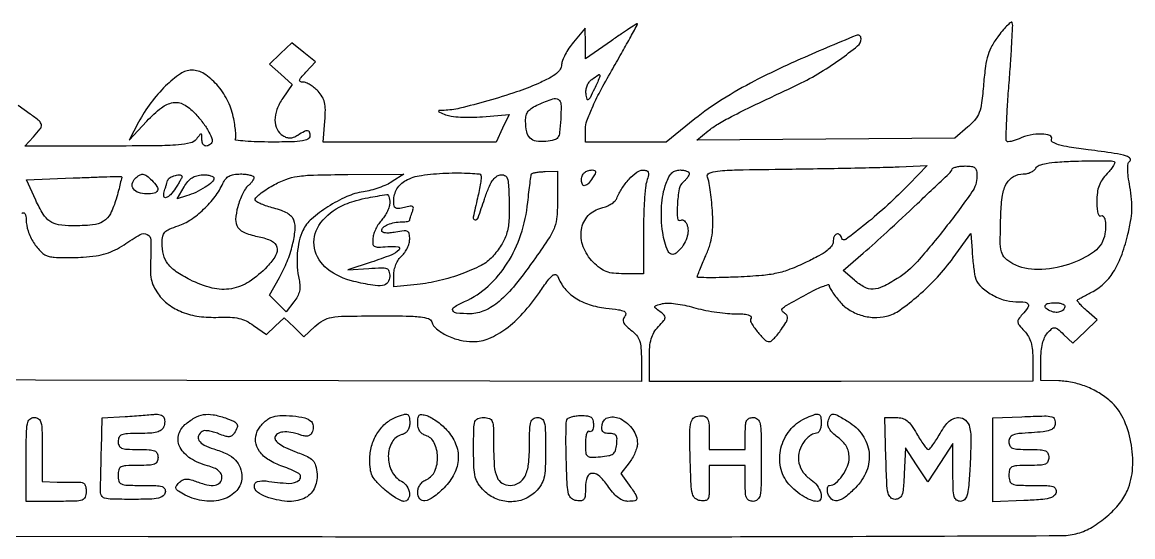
# Model space of a CAD drawing. Extents: x 15 to 505, y 24 to 153.
# Drawn here: x 227 to 505, y 24.1 to 153 of the extents above; entities that cross this region are included whole.
import ezdxf

# ---------------------------------------------------------------- set-up
doc = ezdxf.new("R2010")
doc.units = 0

msp = doc.modelspace()

# ---------------------------------------------------------------- linework, layer by layer
for points in [[(29.5, 24.5), (258.5, 24.206752, 0.000262), (365.727143, 24.125582, 0.000912), (434.965212, 24.235757, 0.000202), (487.328296, 24.435792, 0.069377), (491.26658, 25.001861, 0.0661), (494.858356, 26.577057, 0.041863), (498.561013, 29.270949, 0.042144), (501.719086, 32.502509, 0.073602), (503.648956, 35.702258, 0.084435), (504.964686, 41.390536, 0.062067), (504.542663, 47.860284, 0.06351), (502.582756, 53.855451, 0.102258), (499.35641, 58.129411, 0.046145), (496.557953, 60.161863, 0.040839), (493.320024, 61.743116, 0.040967), (489.879461, 62.772697, 0.047237), (486.478236, 63.163758), (482, 63.253646), (482, 68.298082, -0.022664), (482.104357, 70.59915, -0.036783), (482.424117, 72.529322, -0.044328), (482.946076, 74.071753, -0.080338), (483.669031, 75.186777, -0.028076), (484.752271, 76.256448, -0.20546), (485.429405, 76.4791, -0.153776), (486.168895, 76.172737, -0.014067), (487.675765, 74.834878), (490.013467, 72.63872), (493.069726, 75.566801), (496.125984, 78.494883), (493.447608, 80.798724, -0.012827), (492.446827, 81.705245, -0.021729), (491.663337, 82.520265, -0.017764), (491.111683, 83.193175, -0.393717), (491.134616, 83.424106, -0.052592), (491.403448, 83.61464, -0.002784), (492.324197, 84.124745, -0.004355), (493.429792, 84.716787, -0.003154), (494.671162, 85.357735, 0.069608), (497.697822, 87.469988, 0.063841), (500.131552, 90.388957, 0.05293), (502.086854, 94.318472, 0.028512), (503.681824, 99.493818, 0.015276), (504.457309, 103.107511, 0.033172), (504.781516, 105.926127, 0.035925), (504.717896, 108.619225, 0.021249), (504.275681, 111.804936, -0.012666), (503.881234, 114.327818, -0.030453), (503.751133, 116.213771, -0.039185), (503.844675, 117.541393, -0.217913), (504.225195, 118.125, 0.434344), (504.361856, 118.845727, 0.167303), (503.423091, 119.497849, 0.032187), (500.373669, 120.151778, 0.004278), (493.843042, 121.061002, -0.006481), (489.085422, 121.744759, -0.030339), (486.384542, 122.338424, -0.062571), (484.951149, 122.947839, -0.367927), (484.700031, 123.660677, 0.41763), (484.267202, 124.617498, 0.083462), (482.221567, 125.007136, 0.056283), (479.3175, 124.742819, 0.056137), (476.542827, 123.837559, -0.023071), (475.527584, 123.430418, -0.032464), (474.587647, 123.169925, -0.033834), (473.825267, 123.064195, -0.217213), (473.469541, 123.197125, -0.207489), (473.279448, 123.67832, -0.001799), (473.427154, 127.71851, -0.005865), (473.670168, 132.399309, -0.003702), (474.058275, 137.856045, 0.002653), (474.459756, 143.338277, 0.004045), (474.744473, 148.101267, 0.001516), (474.943482, 152.194235, 0.101745), (474.834507, 152.881562, 0.492941), (474.518777, 152.977431, 0.034528), (473.69161, 152.294458, 0.027992), (472.621822, 151.158925, 0.014607), (471.413527, 149.635083, 0.031303), (469.764714, 147.110839, 0.05374), (468.767085, 144.807013, 0.041993), (468.141687, 141.974974, 0.012405), (467.659796, 137.554995, -0.009259), (467.169504, 132.779306, -0.05761), (466.595248, 130.390483, -0.088983), (465.592454, 128.673116, -0.038431), (463.717352, 126.788356), (460.442165, 123.966722), (428.165109, 123.733361), (395.888052, 123.5), (398.694026, 125.778684, -0.035894), (401.111709, 127.469558, -0.015285), (404.564878, 129.391982, -0.008123), (410.093533, 132.139202, -0.001414), (420.624954, 137.124177, 0.024083), (426.157153, 140.056705, 0.021648), (431.588468, 143.606357, 0.015403), (436.1275, 147.078206, 0.222526), (436.984806, 148.856989, 0.099623), (436.894217, 149.334731, 0.147661), (436.628349, 149.664051, 0.148177), (436.225447, 149.790536, 0.10055), (435.75, 149.698876, 0.006344), (421.010999, 143.405282, 0.015477), (410.36557, 138.299603, 0.020561), (402.194851, 133.629247, 0.029274), (395.386209, 128.77957), (388.201788, 123), (378.100894, 123), (368, 123), (368.010844, 126.25, -0.084019), (368.365824, 128.305864, -0.020283), (369.648842, 131.525717, -0.01704), (371.663614, 135.656194, -0.0082), (374.510844, 140.815141, 0.001432), (376.998496, 145.181797, 0.002295), (379.09381, 148.924361, 0.000426), (380.923509, 152.23462, 0.126694), (381, 152.531649, 0.589008), (380.870491, 152.603447, 0.00225), (379.090625, 151.480367, 0.006781), (376.993132, 150.103282, 0.003892), (374.5, 148.389192), (368, 143.845368), (367.973099, 147.672684), (367.946198, 151.5), (365, 148, 0.026358), (363.870423, 146.504807, 0.02681), (362.911345, 144.907303, 0.027799), (362.233075, 143.434181, 0.091046), (362.026901, 142.386564, -0.137751), (361.685767, 141.228659, -0.083826), (360.730532, 140.155981, -0.049462), (358.987814, 139.021312, -0.014118), (356.078567, 137.615746, -0.025068), (350.751476, 135.539089, -0.011135), (343.544223, 133.315043, -0.009814), (336.525896, 131.467415, -0.051914), (332.590037, 130.936614, 0.008421), (331.351194, 130.878145, 0.503352), (331.246283, 130.715952, 0.204278), (331.460951, 130.49078, 0.003803), (333, 129.842514, 0.067414), (334.392169, 129.477486, 0.016922), (336.734998, 129.270872, 0.01697), (339.454199, 129.215979, 0.016363), (342.204247, 129.343882), (348.908494, 129.875964), (347.269035, 126.437982), (345.629575, 123), (323.982515, 123), (302.335455, 123), (302.754764, 128.25, 0.017003), (302.885007, 131.098184, 0.058928), (302.6901, 132.929569, 0.080495), (302.116453, 134.347687, 0.053058), (301.048081, 135.75, 0.034558), (300.11386, 136.611013, 0.03413), (299.066213, 137.339063, 0.036161), (298.06222, 137.845017, 0.098948), (297.286731, 138, -0.103916), (296.616946, 138.140722, -0.377689), (296.448571, 138.503667, -0.105882), (296.819258, 139.184041, -0.011087), (298.039446, 140.541989), (300.427521, 143.083978), (297.46376, 145.4667), (294.5, 147.849422), (291.686101, 145.176401), (288.872202, 142.503379), (291.705694, 139.971655), (294.539185, 137.43993), (292.223973, 134.004387, 0.058663), (290.765714, 131.174395, 0.090499), (290.279366, 128.472645, 0.113405), (290.804921, 126.210207, 0.140231), (292.246544, 124.608157, 0.057411), (293.179595, 124.163506, 0.092743), (294.047472, 124.036718, 0.086119), (294.947504, 124.230159, 0.04371), (295.982975, 124.757295, -0.014142), (297.675851, 125.7491, -0.147751), (298.454577, 125.913699, -0.32156), (298.871881, 125.556961, -0.060386), (299, 124.5, -0.281225), (298.534664, 123.738096, -0.079811), (297.156831, 123.28923, -0.033443), (294.535415, 123.055861, -0.005482), (289.440983, 123, -0.007698), (285.808412, 123.055929, -0.013825), (282.832112, 123.230059, -0.008876), (280.515737, 123.471459, -0.547205), (280.365998, 123.78318, 0.14977), (280.506986, 124.321295, 0.013485), (280.411146, 125.727434, 0.016582), (280.191557, 127.431124, 0.012197), (279.839988, 129.302133, 0.066847), (278.312955, 133.56972, 0.062238), (275.685621, 137.398273, 0.068613), (272.531488, 140.098572, 0.143733), (269.460506, 141, 0.153336), (266.605366, 140.103325, 0.041481), (262.909925, 137.043899, 0.039076), (259.192974, 132.790993, 0.037403), (256.122358, 127.951212), (253.744717, 123.5), (258.213321, 128.25, -0.036745), (261.84671, 131.584015, -0.126556), (264.747333, 132.869719, -0.168613), (267.407101, 132.416906, -0.079542), (270.190722, 130.25, -0.024886), (272.249088, 127.810307, -0.039169), (273.733845, 125.507909, -0.04612), (274.537425, 123.619333, -0.280938), (274.29815, 122.631483, -0.097921), (273.460259, 122.070252, -0.213803), (272.703698, 122.090159, -0.195592), (272.167589, 122.680938, -0.083303), (271.968197, 123.75, 0.011517), (271.923317, 124.838561, 0.395521), (271.75116, 125, 0.22845), (271.477084, 124.86788, 0.005777), (270.607954, 123.75, -0.172634), (269.111013, 122.77012, -0.039728), (266.084144, 122.286975, -0.017665), (260.646647, 122.050055, -0.002055), (248.465443, 122), (227.651372, 122), (229.825686, 124.314451, 0.020981), (231.521162, 126.27813, 0.20622), (231.799684, 127.310408, 0.187427), (231.25395, 128.277508, 0.016929), (229.006578, 129.995316), (226.013155, 132.126821)], [(226.931656, 105.099845, -0.572823), (227.624442, 105.078098, -0.125407), (228, 103.604292, 0.080421), (228.46412, 100.737373, 0.059042), (229.835066, 97.817256, 0.061859), (231.734702, 95.470275, 0.130963), (233.765627, 94.343976, 0.04591), (235.036444, 94.146515, 0.010539), (237.208346, 94.056734, 0.010808), (239.725107, 94.060206, 0.010354), (242.275703, 94.171744, 0.020151), (245.475494, 94.508014, 0.037819), (248.011643, 95.076759, 0.042221), (250.240784, 95.968657, 0.033297), (252.482135, 97.286603, -0.019879), (256.537602, 99.820011, -0.247986), (258.290749, 99.876936, -0.276383), (259.202453, 98.478641, -0.023731), (259.16255, 94.029006, 0.015977), (259.083638, 90.804711, 0.04828), (259.311419, 88.621698, 0.062173), (259.91003, 86.842995, 0.042514), (260.99588, 85.005786, 0.078111), (263.616692, 82.328189, 0.067182), (267.065938, 80.416685, 0.059951), (271.267233, 79.3344, 0.043171), (276.109146, 79.111128, -0.018953), (279.094054, 79.118013, -0.048446), (281.235231, 78.832829, -0.058167), (283.04276, 78.182373, -0.039306), (284.923463, 77.054499), (288.128633, 74.772217), (290.357072, 76.865726), (292.58551, 78.959235), (295.042755, 76.593477), (297.5, 74.22772), (300.273358, 76.82333, -0.060466), (302.32369, 78.323033, -0.086467), (304.444947, 79.069175, -0.037161), (307.79031, 79.375917, -0.003507), (316.034353, 79.45947, -0.003926), (323.075345, 79.426151, -0.024447), (326.675915, 79.20455, -0.049846), (328.705349, 78.772071, -0.242948), (329.50971, 77.966366, 0.148936), (330.737114, 76.18607, 0.05577), (333.334119, 74.557627, 0.051969), (336.575146, 73.393626, 0.060311), (339.826553, 73, 0.099872), (343.82992, 73.807706, 0.060002), (348.05678, 76.216791, 0.049879), (352.328717, 80.098406, 0.032499), (356.463074, 85.332101, -0.007636), (358.595447, 88.32609, -0.057377), (359.778245, 89.598848, -0.236728), (360.527385, 89.784154, -0.253241), (361.092381, 89.290152, 0.084145), (362.796879, 86.341817, 0.074709), (365.440552, 83.977931, 0.06724), (368.928914, 82.309326, 0.049849), (373.111706, 81.407852, -0.008027), (376.272547, 80.998752, -0.06504), (377.67592, 80.603303, -0.261603), (378.085736, 80.069221, -0.211963), (377.88659, 79.363349, 0.104305), (377.474667, 78.581432, 0.17284), (377.522782, 77.845525, 0.101236), (378.093511, 77.027838, 0.023286), (379.372652, 75.921512, -0.048481), (380.76525, 74.588865, -0.093643), (381.533952, 73.257943, -0.067966), (381.900303, 71.462666, -0.016396), (382, 68.423165), (382, 62.991491), (268.25, 63.245746), (154.5, 63.5)]]:
    msp.add_lwpolyline(points, format="xyb")
for points in [[(370.233821, 136.338864, -0.004876), (369.148172, 134.10304, -0.13788), (368.719825, 133.629967, -0.509983), (368.407852, 133.755392, -0.024977), (368.15503, 135.032836, -0.06521), (368.139075, 136.081993, -0.065085), (368.393767, 137.100598, -0.066644), (368.893701, 137.998373, -0.074698), (369.59616, 138.693972, -0.010356), (371.267322, 139.863625, -0.513113), (371.590903, 139.742488, -0.175028), (371.542213, 139.150973, -0.003402)], [(361.80226, 128.75, -0.010537), (361.537007, 125.381497, -0.122106), (361.095579, 124.144095, -0.191399), (360.192108, 123.516802, -0.033382), (358.104865, 123.175817, -0.06051), (355.674655, 123.238229, -0.160624), (354.141242, 124.007675, -0.147814), (353.289632, 125.590187, -0.048692), (353.015313, 128.247132, -0.058834), (353.175426, 129.671271, -0.108028), (353.675241, 130.720091, -0.091365), (354.633618, 131.575413, -0.033551), (356.25, 132.415558, -0.01817), (359.826373, 133.827131, -0.23496), (361.20866, 133.657707, -0.246185), (361.868642, 132.462491, -0.019818)], [(449, 112.441817, -0.015065), (443.681007, 107.246995, -0.015928), (438.154209, 102.481079, -0.008637), (433.150682, 98.577886, -0.512457), (432.209683, 98.870951, 0.12163), (431.630365, 99.787178, 0.287607), (430.87196, 99.944713, 0.217958), (430.225245, 99.299169, 0.089513), (430, 98.051082, -0.166864), (429.625198, 96.959278, -0.06397), (428.470555, 95.81322, -0.039645), (426.455424, 94.508319, -0.01245), (423.25, 92.878032, -0.018712), (419.186172, 91.120513, -0.039387), (415.895877, 90.131348, -0.032722), (412.127196, 89.569926, -0.009452), (406.25, 89.195869, -0.0046), (402.319634, 89.056452, -0.007685), (399.010938, 89.020424, -0.002361), (396.192738, 89.04636, -0.410141), (396, 89.241801, -0.09269), (396.065289, 89.590964, -0.002699), (396.618451, 90.995835, -0.005345), (397.298656, 92.645024, -0.003648), (398.105365, 94.50529, 0.026811), (399.130892, 97.206357, 0.041254), (399.69276, 99.641182, 0.036696), (399.88418, 102.333742, 0.016446), (399.758948, 105.882408, 0.008696), (399.530777, 108.542843, 0.010094), (399.218734, 111.064218, 0.009216), (398.873215, 113.181673, 0.057639), (398.554337, 114.229824, -0.420273), (398.948818, 115.202657, -0.07279), (401.091711, 115.737329, -0.019954), (405.919598, 116.023912, -0.001607), (418.650754, 116.229824, 0.000925), (427.146217, 116.355634, 0.000997), (435.431784, 116.510195, 0.00094), (442.542012, 116.67039, 0.00478), (446.5, 116.804883), (453.5, 117.109766)], [(466, 114.42426, -0.154519), (464.759017, 110.504511, -0.012116), (458.157924, 101.591337, -0.016309), (451.078419, 93.088406, -0.069789), (446.062906, 88.824939, -0.026102), (442.438937, 86.783628, -0.105917), (439.998637, 86.161186, -0.134749), (437.840157, 86.664735, -0.053373), (435.311249, 88.408698), (432.510971, 90.817396), (437.505485, 95.148471, 0.007414), (443.422353, 100.435108, 0.003284), (451.082735, 107.580091, 0.000797), (459.037929, 115.122387, 0.09837), (459.833333, 116.25, -0.199787), (460.140494, 116.540884, -0.034266), (460.925521, 116.779687, -0.032715), (461.942023, 116.945183, -0.024001), (463.083333, 117, -0.032124), (464.651579, 116.89914, -0.149845), (465.46691, 116.529222, -0.169496), (465.87922, 115.794855, -0.043976)], [(498.581997, 115.085587, 0.04061), (497.344759, 113.564357, 0.06155), (496.560099, 112.052317, 0.057786), (496.136796, 110.324758, 0.031223), (496, 108.136264, 0.018443), (496.063331, 106.419878, 0.048691), (496.272446, 105.209413, 0.100442), (496.595508, 104.571189, 0.380854), (497, 104.5, -0.356292), (497.605053, 104.420303, -0.133447), (498.037285, 103.609885, -0.062254), (498.194656, 102.046004, -0.028561), (498.028229, 100, -0.20418), (495.398575, 95.623921, -0.078578), (488.947592, 92.346659, -0.073517), (481.263015, 91.055674, -0.124874), (474.95034, 92.52568, -0.073734), (473.058023, 93.889381, -0.142241), (472.143464, 95.499531, -0.06092), (471.837182, 98.215936, -0.005619), (471.977291, 105, -0.030246), (472.409272, 109.663828, -0.09019), (473.452554, 112.682821, -0.14055), (475.170714, 114.37882, -0.125563), (477.605297, 115, 0.057485), (478.543789, 115.108257, 0.052166), (479.465994, 115.428186, 0.055545), (480.236148, 115.899459, 0.100455), (480.716365, 116.457655, -0.180589), (481.555701, 117.169316, -0.042331), (483.36652, 117.653605, -0.027865), (486.176075, 117.995229, -0.008189), (490.516055, 118.207655, -0.004004), (494.018733, 118.293565, -0.005844), (497.105365, 118.308463, -0.003048), (499.712344, 118.274685, -0.09756), (500.331997, 118.140306, -0.384202), (500.478508, 117.820094, -0.053984), (500.161134, 117.094608, -0.039405), (499.512907, 116.145087, -0.021553)], [(250.522425, 108.725134, -0.043926), (249.09539, 105.05359, -0.142503), (247.348009, 103.146022, -0.113846), (244.604318, 102.238672, -0.023171), (239.456787, 102, -0.040366), (236.099262, 102.271501, -0.113999), (233.935085, 103.157039, -0.101994), (232.240568, 104.968343, -0.02862), (230.402298, 108.401594), (228.037074, 113.5), (239.768537, 114, -0.001239), (244.288182, 114.181406, -0.001989), (248.144705, 114.311261, -0.000348), (251.552239, 114.410055, -0.115562), (251.809182, 114.357485, -0.351015), (251.89866, 114.178561, -0.003292), (251.558734, 112.644194, -0.009059), (251.112066, 110.840228, -0.005518)], [(259.428571, 113.428571, -0.043839), (260.732329, 111.873689, -0.249508), (260.858404, 110.837883, -0.259725), (260.073446, 110.18385, -0.046645), (258.106989, 110, -0.080715), (256.12531, 110.322, -0.155851), (254.841378, 111.26084, -0.211322), (254.561933, 112.548578, -0.146682), (255.278145, 113.878145, -0.05708), (256.328829, 114.712887, -0.167857), (257.216609, 114.915811, -0.136857), (258.158158, 114.539829, -0.033375)], [(285, 114.122445, -0.117612), (284.899452, 113.7009, -0.036516), (284.561483, 113.138735, -0.03424), (284.078476, 112.544788, -0.031728), (283.507177, 112.005956, 0.080434), (282.86065, 111.265156, 0.024905), (282.139653, 109.967757, 0.024191), (281.466076, 108.413981, 0.024418), (280.94808, 106.807183, 0.051548), (280.43254, 103.613183, 0.170779), (281.014967, 101.597382, 0.151868), (282.791141, 100.247692, 0.0383), (286.330151, 99.261371, -0.061863), (289.432892, 98.23726, -0.219581), (290.742926, 96.669627, -0.204743), (290.446624, 94.568364, -0.05406), (288.342365, 91.811851, -0.057067), (283.818942, 88.026792, -0.103639), (279.352944, 86.262611, -0.10343), (274.548074, 86.437864, -0.05667), (269.002662, 88.498651, -0.031668), (265.556622, 90.528586, -0.082304), (263.475474, 92.506185, -0.099727), (262.371923, 94.80319, -0.062349), (262, 97.774199, -0.053335), (262.172071, 99.382715, -0.13818), (262.713686, 100.403637, -0.101376), (263.827153, 101.175829, -0.021382), (266.052014, 102.017166, 0.069461), (269.168115, 103.551242, 0.040675), (272.414498, 106.162957, 0.040035), (275.275511, 109.347179, 0.056166), (277.238037, 112.623089, -0.061115), (277.939599, 113.768381, -0.101837), (278.804257, 114.490985, -0.087523), (279.980324, 114.878848, -0.036006), (281.660515, 115, -0.024823), (282.940255, 114.936428, -0.039446), (284.019026, 114.742218, -0.046913), (284.78582, 114.461684, -0.289264)], [(267, 114.29815, -0.124541), (266.939642, 114.059586, -0.005614), (266.525591, 113.313845, -0.009119), (266.003733, 112.435921, -0.006374), (265.38499, 111.464817, -0.03662), (264.117905, 109.80923, -0.130306), (263.014102, 109.077836, -0.452008), (262.473554, 109.389495, -0.126048), (262.531385, 110.5, 0.000583), (262.740236, 111.171266, 0.000374), (262.981213, 111.951042, 0.000376), (263.216057, 112.715028, 0.000704), (263.404659, 113.333333, -0.191238), (264.006758, 114.089312, -0.064624), (265.332089, 114.636024, -0.080639), (266.56383, 114.761161, -0.396839)], [(275, 113.95617, -0.220805), (274.554206, 112.995909, -0.03149), (272.764733, 111.667553, -0.033925), (270.488597, 110.400996, -0.037281), (268.131426, 109.499104), (265.762852, 108.789957), (267.509286, 111.746434, -0.040736), (268.48279, 113.124602, -0.073264), (269.513817, 114.043785, -0.080119), (270.698171, 114.575455, -0.058473), (272.12786, 114.784572, -0.03003), (273.228295, 114.749767, -0.047322), (274.156309, 114.574914, -0.06083), (274.801273, 114.300466, -0.267888)], [(319.618649, 113.087257, -0.040613), (318.205125, 112.311967, -0.020259), (316.308464, 111.554457, -0.019967), (314.269009, 110.924606, -0.027698), (312.396087, 110.536688, 0.068093), (308.239943, 109.319826, 0.0368), (303.538272, 106.785566, 0.036556), (299.429161, 103.719664, 0.103153), (297.268978, 100.884695, 0.05577), (296.352168, 98.24361, 0.036075), (295.86628, 95.041143, 0.035005), (295.837685, 91.666677, 0.041032), (296.295331, 88.5, -0.043665), (296.511349, 86.94766, -0.069128), (296.394769, 85.611706, -0.068146), (295.916201, 84.344741, -0.041171), (295.036059, 83), (293.088445, 80.5), (291.009707, 82.562293), (288.93097, 84.624586), (291.407377, 89.062293, 0.03214), (293.31609, 93.067321, 0.033739), (294.660276, 97.220303, 0.035868), (295.312944, 100.936202, 0.110328), (295.015129, 103.456871, 0.118509), (294.450228, 104.33185, 0.056604), (293.376777, 105.14536, 0.045728), (291.873927, 105.860271, 0.028051), (289.996748, 106.433846, -0.0186), (288.308001, 106.915162, -0.025444), (286.831559, 107.480567, -0.024037), (285.694047, 108.050769, -0.189031), (285.327478, 108.5, -0.279664), (285.45439, 109.030939, -0.025931), (286.495037, 109.979087, -0.027436), (287.957394, 111.050279, -0.017816), (289.753154, 112.130933, -0.034714), (292.95453, 113.625186, -0.055554), (295.869541, 114.389114, -0.030228), (299.939547, 114.735369, -0.0041), (308.5, 114.874344), (322.5, 114.986822)], [(340.980185, 108.9174, 0.006795), (339.908866, 104.168025, 0.43701), (340.349189, 103.545644, 0.352333), (341.098513, 104.00139, 0.006471), (342.724161, 108.6875, -0.015766), (343.746398, 111.466296, -0.047497), (344.676088, 113.256613, -0.075208), (345.622317, 114.326771, -0.138209), (346.675308, 114.799499, -0.141483), (347.770109, 114.652125, -0.212171), (348.408994, 113.949255, -0.066523), (348.724287, 112.280663, -0.006179), (348.898889, 108.080749, -0.022237), (348.825984, 103.308237, -0.058699), (348.225164, 99.949395, -0.069361), (346.934876, 97.156423, -0.04188), (344.710327, 94.260223, -0.089938), (341.871336, 92.089834, -0.030138), (337.070661, 89.985817, -0.029334), (331.457167, 88.285264, -0.032852), (325.891081, 87.330827), (320, 86.715087), (320, 89.702556, -0.054562), (320.143085, 91.009871, -0.044266), (320.56883, 92.355128, -0.045127), (321.211118, 93.573418, -0.065058), (322, 94.5, 0.056471), (322.765536, 95.368603, 0.041323), (323.4125, 96.480453, 0.042024), (323.854314, 97.652836, 0.069209), (324, 98.700301, 0.044317), (323.880671, 100.043966, 0.237765), (323.452614, 100.614099, 0.147375), (322.584759, 100.76064, 0.015021), (320.5, 100.434022, -0.022267), (319.065231, 100.230486, -0.048892), (317.957804, 100.231939, -0.076931), (317.240048, 100.417184, -0.299682), (317, 100.78172, -0.218015), (317.380575, 101.613052, -0.075288), (318.525721, 102.333999, -0.059214), (320.177985, 102.832988, -0.043779), (322.081787, 103, 0.020545), (322.817011, 103.030223, 0.033136), (323.436525, 103.12285, 0.035925), (323.887277, 103.255635, 0.312762), (324, 103.418213, -0.067273), (324.03418, 103.671099, -0.00777), (324.195175, 104.222193, -0.009241), (324.410001, 104.874273, -0.007419), (324.664425, 105.567889, 0.049149), (324.910827, 106.464518, 0.323733), (324.717474, 106.858534, 0.16946), (324.127542, 106.94932, 0.015719), (322.664425, 106.630624, -0.025205), (321.173002, 106.335269, -0.178511), (320.462785, 106.485306, -0.216967), (320.098206, 107.039361, -0.038689), (320, 108.306634, -0.133808), (320.808398, 111.273285, -0.138722), (323.002411, 113.371319, -0.085635), (326.920855, 114.654652, -0.027752), (333.017402, 115.205799, -0.008711), (336.293502, 115.262312, -0.013666), (339.108956, 115.184858, -0.007687), (341.422225, 115.022181, -0.274178), (341.842874, 114.721377, -0.13194), (341.924449, 114.190415, -0.009409), (341.730895, 112.695277, -0.012727), (341.416996, 110.899083, -0.009246)], [(361, 108.758744, -0.01765), (360.843505, 104.326879, -0.071577), (360.272651, 101.693891, -0.056229), (358.925332, 99.033307, -0.008198), (355.510824, 94.015359, -0.015652), (350.411183, 87.239687, -0.046663), (346.37422, 83.07435, -0.07103), (342.766964, 80.782676, -0.106436), (339.13187, 80, -0.017934), (335.733901, 80.121917, -0.275053), (334.809394, 80.766091, -0.384691), (335.095212, 81.661216, -0.024429), (337.754429, 83.040211, 0.077867), (343.639578, 86.937872, 0.06617), (348.435442, 92.651809, 0.06194), (351.822144, 99.801112, 0.053807), (353.560882, 107.912451, -0.00326), (353.84413, 110.473001, -0.004838), (354.128551, 112.711782, -0.002245), (354.397243, 114.611166, -0.093501), (354.531071, 115, -0.203802), (354.795742, 115.201522, -0.017743), (355.640569, 115.384404, -0.021062), (356.70276, 115.529308, -0.014761), (357.907993, 115.606481), (361, 115.712962)], [(383.358408, 113.25, 0.051471), (383.02485, 111.602074, 0.008084), (382.757561, 108.296875, 0.00891), (382.574291, 104.375944, 0.007671), (382.518394, 100.25), (382.536789, 90), (377.691471, 90, -0.02406), (375.034519, 90.127928, -0.066013), (373.208917, 90.551639, -0.072627), (371.657591, 91.409008, -0.03389), (369.923077, 92.923077, -0.106365), (367.424599, 96.79148, -0.130079), (366.984047, 101.060757, -0.148864), (368.693094, 104.585837, -0.15308), (372.058749, 106.512903, 0.043323), (373.285889, 106.896264, 0.043051), (374.43135, 107.485972, 0.046547), (375.336997, 108.180916, 0.110174), (375.817066, 108.876947, -0.048453), (377.117342, 111.36748, -0.041791), (378.931206, 113.697282, -0.043089), (380.841439, 115.440148, -0.160503), (382.358408, 115.968575, -0.06322), (383.299686, 115.865221, -0.250735), (383.719993, 115.491362, -0.145443), (383.766553, 114.7605, -0.019333)], [(369.767927, 114, -0.039831), (368.744193, 112.61888, -0.155474), (367.846491, 112.074859, -0.34363), (367.242646, 112.348604, -0.121389), (367, 113.333333, -0.07897), (367.179035, 114.459821, -0.118489), (367.698012, 115.304199, -0.118239), (368.544978, 115.821647, -0.078421), (369.675141, 116, -0.079755), (370.290833, 115.901162, -0.311005), (370.511841, 115.610081, -0.135791), (370.389107, 115.070285, -0.016188)], [(394, 115.122445, -0.117955), (393.899069, 114.700558, -0.036411), (393.559375, 114.136985, -0.034151), (393.074049, 113.54111, -0.031583), (392.5, 113, 0.175979), (391.470473, 111.241598, 0.030368), (390.998588, 107.346962, 0.037119), (391.048095, 103.896216, 0.557988), (391.928004, 103.455504, -0.205325), (392.330938, 103.515806, -0.119955), (392.767704, 103.279895, -0.082745), (393.175251, 102.767251, -0.04985), (393.483403, 102.052293, -0.102051), (393.658782, 100.370951, -0.072038), (393.199829, 98.521896, -0.065292), (392.167701, 96.708832, -0.057602), (390.663576, 95.135756, -0.497778), (388.684149, 95.60134, -0.069256), (387.330328, 100.349468, -0.048489), (387.046862, 107.005153, -0.07329), (388.200888, 112.679002, -0.033165), (388.893088, 114.257426, -0.083203), (389.64705, 115.258301, -0.107517), (390.555176, 115.808787, -0.082874), (391.700888, 116, -0.036337), (392.581408, 115.935924, -0.05489), (393.324636, 115.742218, -0.0719), (393.833571, 115.458756, -0.233896)], [(319, 107.814451, -0.071196), (318.85848, 106.825612, -0.036826), (318.420134, 105.653668, -0.035694), (317.781544, 104.492746, -0.045014), (317.025988, 103.527663, 0.04339), (316.249874, 102.542915, 0.030698), (315.550771, 101.320094, 0.031145), (315.023887, 100.058856, 0.055524), (314.775988, 98.963212, 0.045935), (314.747989, 97.547383, 0.248904), (315.142674, 96.917745, 0.139021), (316.069623, 96.684305, 0.012333), (318.5, 96.816231, -0.055499), (321.124834, 96.732229, -0.626728), (321.363602, 95.982292, -0.097522), (319.321043, 94.68766, -0.012315), (314.382905, 92.908208), (308.5, 90.950605), (313.75, 91.32851, -0.008386), (316.996504, 91.50753, -0.099875), (318.232398, 91.307099, -0.236554), (318.811712, 90.680698, -0.070566), (319, 89.353207, -0.160964), (318.497377, 87.832374, -0.200669), (317.229419, 87.078625, -0.078813), (314.74178, 87.121025, -0.012861), (310, 88.082546, -0.108765), (303.370262, 91.223661, -0.180929), (300.159408, 96.417812, -0.196596), (301.269587, 102.111881, -0.126776), (306.310704, 106.694521, -0.029152), (308.401862, 107.646745, -0.027178), (310.638609, 108.374774, -0.018447), (313.607702, 109.049451, -0.005296), (318.25, 109.874833, -0.276527), (318.537088, 109.762091, -0.077132), (318.779688, 109.321227, -0.054597), (318.945686, 108.642942, -0.032744)], [(465.540556, 89.218981, 0.141378), (466.72306, 87.065504, 0.060296), (469.329205, 85.012235, 0.057435), (472.58065, 83.512778, 0.079217), (475.75, 83.003738, -0.022824), (478.07949, 82.89466, -0.259748), (478.812337, 82.392544, -0.28069), (478.73925, 81.539422, -0.025707), (477.33553, 79.818262, 0.033397), (476.425774, 78.667102, 0.182519), (476.239729, 77.910019, 0.141798), (476.579501, 77.110439, 0.017665), (477.83553, 75.675071, -0.055833), (478.872794, 74.289566, -0.062209), (479.533123, 72.757016, -0.049584), (479.889527, 70.836474, -0.021103), (480, 68.220203), (480, 63.069309), (432, 63.049534), (384, 63.029758), (384, 68.700428, -0.017483), (384.104157, 71.678381, -0.050573), (384.454784, 73.709008, -0.067023), (385.133314, 75.2879, -0.053664), (386.25, 76.76614, 0.012029), (387.633608, 78.311821, 0.152729), (387.935857, 79.020858, 0.232497), (387.708341, 79.63078, 0.031386), (386.627107, 80.530695, -0.014003), (385.491836, 81.410662, -0.305479), (385.377179, 81.79424, -0.250357), (385.687912, 82.10021, -0.010286), (387.249966, 82.526601, -0.070705), (388.562454, 82.664564, -0.021178), (390.572004, 82.505896, -0.020772), (392.838819, 82.133839, -0.021116), (395.05436, 81.576498, 0.020425), (397.442011, 80.972352, 0.013359), (400.236359, 80.463096, 0.013444), (402.990778, 80.112331, 0.02495), (405.240518, 80, -0.014247), (407.355564, 79.939721, -0.048184), (408.719706, 79.728973, -0.11585), (409.383687, 79.38309, -0.368845), (409.454248, 78.925972, 0.280656), (409.44706, 77.792236, 0.031171), (410.97994, 75.567013, 0.032888), (412.808958, 73.528518, 0.195889), (414.10622, 73, 0.185981), (414.515435, 73.157666, 0.018071), (415.290402, 73.911623, 0.020988), (416.171967, 74.914661, 0.015073), (417.073624, 76.103396, 0.01588), (418.177743, 77.763109, 0.08616), (418.580596, 78.761947, 0.181149), (418.476419, 79.465816, 0.128671), (417.920679, 80.049023, -0.107951), (417.207381, 80.73881, -0.372516), (417.282004, 81.327442, -0.054815), (418.379291, 82.114114, -0.001684), (423.25, 84.832875, -0.011672), (425.456132, 85.98814, -0.021429), (427.310938, 86.80801, -0.02009), (428.71781, 87.294895, -0.50288), (429, 87.085275, 0.127885), (429.137056, 86.55818, 0.015873), (429.752083, 85.533375, 0.017887), (430.579855, 84.344044, 0.013926), (431.560281, 83.11073, 0.076248), (433.915878, 81.048504, 0.064925), (436.911102, 79.648569, 0.064612), (440.180085, 79.058751, 0.073976), (443.33761, 79.369887, 0.093012), (446.716882, 80.925398, 0.025329), (451.352917, 84.579722, 0.025613), (456.095682, 89.173052, 0.030503), (460.055895, 93.979173), (464.5, 100.097309), (464.763718, 95.798655, 0.007512), (464.902315, 93.985618, 0.006551), (465.100698, 92.09268, 0.006601), (465.325132, 90.385621, 0.019338)], [(488, 81.934017, -0.168681), (487.709994, 81.098847, -0.13338), (486.936538, 80.52637, -0.105911), (485.816708, 80.344573, -0.079243), (484.590242, 80.603744, -0.064101), (483.286744, 81.306456, -0.350718), (483.085109, 82.024651, -0.251131), (483.788138, 82.590595, -0.046459), (485.5, 82.75, -0.030954), (486.457744, 82.690652, -0.047966), (487.265625, 82.510305, -0.061273), (487.826478, 82.247714, -0.258145)], [(232, 46), (232, 38), (235.75, 37.841556, 0.00517), (237.314058, 37.791668, 0.00485), (238.9125, 37.772735, 0.004832), (240.330704, 37.783399, 0.016608), (241.25, 37.829767, -0.096431), (242.042648, 37.743296, -0.158317), (242.588906, 37.357462, -0.118543), (242.90313, 36.626165, -0.042486), (243, 35.48821, -0.089438), (242.740772, 34.050605, -0.227207), (241.996446, 33.33294, -0.075227), (240.340408, 33.04839, -0.004998), (235.5, 33), (228, 33), (228, 43.5, -0.003595), (228.046494, 49.966968, -0.043488), (228.297619, 52.4375, -0.15568), (228.906793, 53.560306, -0.193568), (230, 54, -0.157888), (231.078201, 53.650825, -0.176663), (231.6875, 52.75, -0.055952), (231.948615, 50.801161, -0.005351)], [(262.444227, 54.090242, -0.098775), (262.6165, 53.627886, -0.044764), (262.662068, 52.980592, -0.041972), (262.588142, 52.265958, -0.044889), (262.396256, 51.590242, -0.153373), (261.801988, 50.841349, -0.084372), (260.727337, 50.352006, -0.049873), (259.024691, 50.078479, -0.014907), (256.393011, 50, 0.010128), (253.323714, 49.937822, 0.078817), (251.924126, 49.657287, 0.189944), (251.249138, 49.052567, 0.116735), (251, 48, 0.110458), (251.233935, 46.953987, 0.189791), (251.875, 46.35, 0.083766), (253.190675, 46.064942, 0.011557), (256, 46, -0.011557), (258.809325, 45.935058, -0.083766), (260.125, 45.65, -0.189791), (260.766065, 45.046013, -0.110458), (261, 44, -0.110458), (260.766065, 42.953987, -0.189791), (260.125, 42.35, -0.083766), (258.809325, 42.064942, -0.011557), (256, 42, 0.010324), (252.96031, 41.93723, 0.105983), (251.75, 41.625, 0.217022), (251.180083, 40.919849, 0.063163), (251, 39.5, 0.073582), (251.212594, 38.063213, 0.225326), (251.857332, 37.352909, 0.090687), (253.258522, 37.054817, 0.007184), (257.073324, 37, -0.008024), (260.48773, 36.945204, -0.066099), (262.017829, 36.691837, -0.199984), (262.676335, 36.147388, -0.170479), (262.809629, 35.25, -0.183869), (262.250379, 34.345834, -0.111953), (261.094291, 33.815331, -0.045147), (258.915983, 33.559295, -0.006693), (254.486305, 33.5, -0.004758), (249.452527, 33.547899, -0.064574), (247.639532, 33.818197, -0.213881), (246.839549, 34.489802, -0.121274), (246.571429, 35.75, 0.001562), (246.609278, 37.072487, 0.000246), (246.67433, 39.674403, 0.000273), (246.747824, 42.741358, 0.000239), (246.821429, 45.950096), (247, 53.900192), (252.75, 54.261012, 0.001303), (255.07541, 54.41302, 0.001472), (257.307664, 54.571384, 0.001342), (259.205209, 54.716739, 0.008055), (260.190983, 54.810916, -0.052264), (260.879504, 54.815683, -0.053061), (261.550404, 54.677215, -0.058394), (262.105847, 54.425019, -0.119147)], [(277.850777, 53.902175, -0.019289), (279.980976, 53.066127, -0.158715), (280.749192, 52.382254, -0.23233), (280.811402, 51.520356, -0.044995), (280.077046, 50.090423, -0.08944), (279.473654, 49.433263, -0.153816), (278.780344, 49.184591, -0.089991), (277.802561, 49.322739, -0.018213), (276.152716, 49.936743, 0.028372), (274.914177, 50.369252, 0.033395), (273.699885, 50.631215, 0.035503), (272.667408, 50.708521, 0.140242), (272.060357, 50.537303, 0.158202), (271.138753, 49.450697, 0.247621), (271.25346, 48.257797, 0.130853), (272.564, 47.086792, 0.044505), (274.955329, 46.13153, -0.038256), (278.211887, 44.877525, -0.086318), (280.362294, 43.354465, -0.108606), (281.57609, 41.443881, -0.087626), (282, 39.043581, -0.186203), (280.718882, 35.722753, -0.133274), (277.332146, 33.554689, -0.106273), (272.620121, 33.116668, -0.089788), (267.826022, 34.589968, -0.015253), (266.11789, 35.540394, -0.136378), (265.531065, 36.156016, -0.261558), (265.544382, 36.781639, -0.063199), (266.202492, 37.631063, -0.066398), (267.054166, 38.282275, -0.106053), (267.923489, 38.559668, -0.084766), (268.967602, 38.484819, -0.030667), (270.39191, 38.041096, 0.031716), (273.254642, 37.15583, 0.09368), (275.302184, 37.054016, 0.176469), (276.516083, 37.696005, 0.185842), (277, 38.952996, 0.114623), (276.779126, 39.903813, 0.107903), (276.158943, 40.684251, 0.074889), (275.060774, 41.334854, 0.028994), (273.381725, 41.905046, -0.071222), (269.134776, 43.759008, -0.129979), (266.550736, 46.486043, -0.18175), (266.126765, 49.485975, -0.160091), (267.75, 52.214525, -0.047615), (270.135245, 53.92272, -0.090439), (272.349562, 54.720833, -0.085882), (274.780372, 54.706756, -0.039594)], [(299.382783, 52.989402, -0.112544), (299.674384, 52.541651, -0.062867), (299.821815, 51.904957, -0.057838), (299.81208, 51.187595, -0.059393), (299.637708, 50.498266, -0.084008), (299.214772, 49.783053, -0.143068), (298.64014, 49.402505, -0.113325), (297.849184, 49.34304, -0.041849), (296.754926, 49.604217, 0.032023), (294.226334, 50.260445, 0.07082), (292.239702, 50.356859, 0.113834), (290.908723, 49.916373, 0.211127), (290.270492, 49, 0.221371), (290.46449, 48.219106, 0.069589), (291.365723, 47.37509, 0.045098), (292.931448, 46.471252, 0.017526), (295.239284, 45.5, -0.013982), (298.375003, 44.206417, -0.093813), (299.753314, 43.250656, -0.13436), (300.448465, 42.008756, -0.040022), (300.804701, 39.845018, -0.139644), (300.077347, 36.149195, -0.170468), (297.540546, 33.731841, -0.126538), (293.362151, 33.006566, -0.063976), (288.098166, 34.115624, -0.082252), (285.897009, 35.316872, -0.226973), (285.131707, 36.858759, -0.334239), (285.937386, 37.96192, -0.114067), (288.040988, 38.104584, 0.028316), (293.755548, 37.514931, 0.194023), (296.372188, 38.431946, 0.513996), (296.219884, 39.96331, 0.05013), (292.209635, 41.763455, -0.056144), (288.709051, 43.385535, -0.100153), (286.386585, 45.530687, -0.129733), (285.43725, 47.997296, -0.135037), (285.850023, 50.570182, -0.051647), (286.449579, 51.591753, -0.036551), (287.314041, 52.603616, -0.037037), (288.294375, 53.457703, -0.062133), (289.241874, 53.998366, -0.089059), (291.488558, 54.493179, -0.034589), (294.682887, 54.397261, -0.033162), (297.743578, 53.88614, -0.135221)], [(324, 52.616631, -0.061489), (323.870257, 51.565605, -0.088925), (323.486946, 50.714198, -0.095882), (322.858222, 50.093213, -0.083254), (322.01204, 49.7134, 0.202804), (319.577607, 47.839738, 0.128076), (318.64269, 44.323754, 0.116652), (319.517236, 40.539742, 0.156258), (321.952132, 38.025618, -0.124013), (323.307608, 36.792504, -0.118156), (323.947823, 35.042134, -0.169739), (323.625268, 33.605444, -0.258986), (322.534796, 33, -0.117471), (321.75406, 33.185995, -0.021947), (320.46165, 33.91168, -0.022418), (318.995559, 34.915424, -0.018843), (317.534796, 36.103592, -0.025241), (315.649021, 37.935849, -0.075606), (314.639435, 39.416656, -0.080625), (314.150561, 41.075669, -0.031427), (314, 43.468734, -0.068308), (314.459198, 46.814271, -0.068005), (315.802981, 49.917846, -0.071265), (317.856095, 52.422242, -0.089694), (320.388117, 54.019931, -0.0164), (322.504805, 54.795441, -0.173965), (323.408794, 54.77185, -0.267236), (323.877267, 54.190103, -0.038942)], [(333.25, 50.906009, -0.088992), (335.48806, 47.45182, -0.110997), (336.156945, 43.697418, -0.107198), (335.158362, 39.918695, -0.078526), (332.6, 36.4, -0.03265), (329.88003, 34.013821, -0.121651), (327.809455, 33.107155, -0.284532), (326.53741, 33.620832, -0.159479), (326, 35.262872, -0.077327), (326.155424, 36.261839, -0.074349), (326.607635, 37.181216, -0.072098), (327.324034, 37.951003, -0.066077), (328.25, 38.512872, 0.19198), (330.305703, 40.599158, 0.105799), (330.984695, 44.17099, 0.108034), (330.139803, 47.650743, 0.205324), (327.997676, 49.500738, -0.082799), (327.144323, 49.936955, -0.091642), (326.513171, 50.614112, -0.084131), (326.129433, 51.522732, -0.058), (326, 52.634775, -0.031371), (326.083718, 53.967796, -0.191294), (326.41044, 54.560962, -0.207635), (327.036448, 54.740877, -0.037476), (328.25, 54.489173, -0.062006), (329.304323, 54.039329, -0.023671), (330.646875, 53.170308, -0.023007), (332.031943, 52.077914, -0.026143)], [(345, 46.7, 0.019006), (345.184756, 41.841232, 0.081778), (345.868045, 39.039455, 0.156484), (347.15113, 37.555259, 0.137735), (349.128571, 37, 0.137891), (351.353487, 37.625486, 0.144027), (352.882141, 39.311115, 0.086141), (353.746746, 42.333172, 0.026705), (354, 47.071429, -0.006691), (354.054716, 51.159778, -0.06365), (354.322165, 52.883929, -0.184133), (354.930003, 53.691505, -0.14128), (356, 54, -0.158578), (357.078512, 53.64912, -0.176312), (357.687853, 52.744318, -0.055664), (357.948734, 50.785967, -0.005305), (358, 45.954545, -0.008419), (357.921113, 41.27005, -0.049031), (357.597458, 38.825993, -0.084211), (356.881794, 37.122219, -0.054982), (355.545455, 35.454545, -0.103041), (352.626889, 33.542224, -0.097499), (349.128106, 32.904468, -0.096187), (345.60921, 33.639305, -0.097241), (342.636364, 35.636364, -0.047565), (341.176921, 37.40344, -0.087544), (340.41763, 39.100787, -0.05285), (340.080956, 41.48307, -0.008698), (340, 46.136364, -0.004606), (340.047086, 51.247801, -0.072474), (340.32948, 52.963636, -0.227612), (341.051818, 53.730647, -0.092206), (342.5, 54, -0.086245), (343.945919, 53.748725, -0.228013), (344.664384, 53.02, -0.077428), (344.950961, 51.40294, -0.005213)], [(370, 52.190983, -0.0413), (369.929679, 51.3411, -0.092498), (369.708644, 50.73478, -0.172886), (369.380475, 50.461517, -0.230334), (369, 50.5, 0.340681), (368.601833, 50.458794, 0.122954), (368.276383, 49.946883, 0.057949), (368.064637, 48.932796, 0.022524), (368, 47.498652, 0.018193), (368.083472, 45.205309, 0.196218), (368.487584, 44.390225, 0.187206), (369.356817, 44.070089, 0.016334), (371.75, 44.189635, 0.023371), (373.832767, 44.460466, 0.11782), (374.901075, 44.92555, 0.154447), (375.49207, 45.754843, 0.049574), (375.816422, 47.25, 0.030541), (375.89335, 48.686639, 0.145248), (375.655892, 49.465168, 0.189819), (375.074801, 49.872253, 0.059049), (373.996871, 50, -0.054619), (372.965842, 50.112965, -0.169949), (372.380318, 50.475945, -0.15967), (372.127654, 51.14213, -0.046764), (372.180449, 52.25, -0.310802), (373.828182, 54.041021, -0.181009), (376.846604, 53.634816, -0.11439), (379.891132, 50.966162, -0.1571), (381, 47.524075, -0.069049), (380.854145, 46.472935, -0.03126), (380.391871, 45.158824, -0.030209), (379.722181, 43.811062, -0.036256), (378.929774, 42.637852), (376.859549, 40.005987), (378.929774, 37.098623, -0.010668), (380.599812, 34.644082, -0.163787), (380.851061, 33.665888, -0.348116), (380.364994, 33.137035, -0.039405), (378.628902, 33, -0.092139), (377.440082, 33.220948, -0.066743), (376.255862, 33.86913, -0.053998), (375.070764, 34.955552, -0.030772), (373.878902, 36.493167, 0.045424), (371.619549, 39.238159, 0.203236), (369.734334, 40.013841, 0.316939), (368.445304, 39.084776, 0.083301), (368, 36.430449, -0.017831), (367.928174, 34.41706, -0.134357), (367.614797, 33.526717, -0.221672), (366.971808, 33.150873, -0.058505), (365.75, 33.180449, -0.136143), (364.488424, 33.731324, -0.159713), (363.785116, 34.824438, -0.051715), (363.441549, 37.072837, -0.004388), (363.210159, 42.924983, -0.004388), (363.129111, 46.61393, -0.006219), (363.126637, 49.897164, -0.003714), (363.179324, 52.653708, -0.085172), (363.33284, 53.424983, -0.182279), (363.701397, 53.839306, -0.047123), (364.542834, 54.184214, -0.041624), (365.645201, 54.421064, -0.03212), (366.872681, 54.5, -0.027558), (368.535467, 54.408285, -0.13221), (369.411401, 54.065416, -0.176857), (369.858746, 53.389585, -0.058721)], [(399, 49.940983), (399, 46), (403.5, 46), (408, 46), (408, 50, -0.017388), (408.074821, 52.150836, -0.098846), (408.375, 53.25, -0.184152), (408.978414, 53.804216, -0.094959), (410, 54, -0.193568), (411.093207, 53.560306, -0.15568), (411.702381, 52.4375, -0.043488), (411.953506, 49.966968, -0.003595), (412, 43.5, -0.003595), (411.953506, 37.033032, -0.043488), (411.702381, 34.5625, -0.15568), (411.093207, 33.439694, -0.193568), (410, 33, -0.102588), (408.964475, 33.214724, -0.188085), (408.361111, 33.8125, -0.090841), (408.069261, 35.020585, -0.013964), (408, 37.5), (408, 42), (403.5, 42), (399, 42), (399, 37.430449, -0.011084), (398.939907, 34.719925, -0.111095), (398.644385, 33.633626, -0.240288), (397.998703, 33.180168, -0.070544), (396.75, 33.180449, -0.143702), (395.483335, 33.756054, -0.156709), (394.780838, 34.907199, -0.048436), (394.443428, 37.297289, -0.00388), (394.215899, 43.670109, -0.004358), (394.10202, 49.596707, -0.037872), (394.273701, 52.225733, -0.106698), (394.773585, 53.580396, -0.198037), (395.715899, 54.244173, -0.06307), (397.437539, 54.411163, -0.22615), (398.394476, 53.920128, -0.142239), (398.882008, 52.660544, -0.021683)], [(427, 52.5, -0.047374), (426.901723, 51.465078, -0.086278), (426.602305, 50.67317, -0.115863), (426.128953, 50.17942, -0.14495), (425.523053, 50, 0.12497), (424.841919, 49.827057, 0.044611), (424.00018, 49.267765, 0.040862), (423.14687, 48.4611, 0.037961), (422.412816, 47.507285, 0.094946), (421.415543, 45.086084, 0.107481), (421.447522, 42.577474, 0.104899), (422.525847, 40.262507, 0.086667), (424.515877, 38.39764, -0.09096), (426.003775, 36.979324, -0.088103), (426.911762, 35.109991, -0.144373), (426.896425, 33.628234, -0.329637), (426.047053, 33, -0.099791), (424.310553, 33.350061, -0.042709), (422.204708, 34.455002, -0.041002), (420.146718, 36.021239, -0.050308), (418.522727, 37.807785, -0.123027), (416.735797, 42.125267, -0.111715), (417.097513, 46.944501, -0.108979), (419.520731, 51.230986, -0.11221), (423.5, 54.045972, -0.018298), (425.536111, 54.802174, -0.185833), (426.421241, 54.759246, -0.258837), (426.882872, 54.149857, -0.035452)], [(433.774926, 52.995802, -0.10532), (437.36137, 49.604846, -0.124134), (438.988103, 45.237239, -0.122851), (438.356502, 40.585275, -0.101844), (435.6, 36.4, -0.030357), (432.968217, 34.069757, -0.116406), (430.994982, 33.159436, -0.236398), (429.607422, 33.534211, -0.147798), (428.710251, 35, -0.040966), (428.575635, 35.766322, -0.070464), (428.607123, 36.4125, -0.106581), (428.789795, 36.842465, -0.24384), (429.09362, 37, 0.182891), (430.630701, 37.581693, 0.058536), (432.287834, 39.432323, 0.056751), (433.571883, 41.782905, 0.096951), (434, 43.970063, 0.057065), (433.829998, 45.454762, 0.071656), (433.328303, 46.744111, 0.065753), (432.442586, 47.92025, 0.039365), (431.119663, 49.069651, -0.033073), (429.866899, 50.130765, -0.067058), (429.068292, 51.14294, -0.088273), (428.700334, 52.126485, -0.109859), (428.736294, 53.099588, -0.060568), (429.272865, 54.455704, -0.280432), (429.971176, 54.861322, -0.122481), (431.098201, 54.556261, -0.009858)], [(450.879844, 50, 0.012249), (451.79103, 48.467883, 0.018195), (452.6691, 47.177262, 0.013546), (453.444805, 46.179612, 0.227308), (453.813985, 46.007702, 0.220734), (454.184156, 46.184568, 0.013139), (454.968192, 47.185879, 0.01777), (455.856518, 48.477449, 0.012019), (456.77986, 50.007702, -0.025052), (457.973058, 51.873501, -0.060205), (459.076634, 53.083759, -0.08238), (460.194079, 53.763988, -0.095899), (461.413282, 54, -0.186425), (463.159182, 53.325603, -0.156195), (464.158265, 51.595434, -0.059055), (464.492757, 48.115009, -0.008916), (464.212348, 41.10721, -0.006229), (463.887554, 36.493606, -0.049628), (463.501639, 34.395667, -0.13933), (462.871092, 33.385372, -0.186092), (461.871515, 33, -0.168247), (460.888021, 33.340581, -0.163921), (460.312961, 34.220038, -0.056586), (460.050249, 36.06962, -0.006605), (459.988237, 40.25), (459.976473, 47.5), (456.841347, 42.70611), (453.706221, 37.912221), (450.905666, 42.142493), (448.105111, 46.372765), (447.802555, 39.936383, -0.008232), (447.568467, 36.251157, -0.066009), (447.211914, 34.592367, -0.171589), (446.566155, 33.799379, -0.137738), (445.5, 33.5, -0.192058), (444.40193, 33.93794, -0.14921), (443.762167, 35.066873, -0.043974), (443.437192, 37.524921, -0.00394), (443.215017, 43.75), (442.930034, 54), (445.780876, 54, -0.065392), (447.31814, 53.798086, -0.101346), (448.511488, 53.202081, -0.075292), (449.604012, 52.041718, -0.023245)], [(485.569595, 52.246029, -0.159193), (485.138907, 51.375046, -0.116172), (484.220435, 50.793401, -0.057608), (482.570435, 50.427665, -0.012524), (479.658662, 50.200096, 0.010454), (476.521074, 49.967943, 0.071042), (475.013881, 49.604522, 0.1674), (474.276256, 48.970284, 0.133), (474, 47.950096, 0.117158), (474.240081, 46.93956, 0.185178), (474.890994, 46.347505, 0.081414), (476.219053, 46.065269, 0.011733), (479, 46, -0.011557), (481.809325, 45.935058, -0.083766), (483.125, 45.65, -0.189791), (483.766065, 45.046013, -0.110458), (484, 44, -0.110458), (483.766065, 42.953987, -0.189791), (483.125, 42.35, -0.083766), (481.809325, 42.064942, -0.011557), (479, 42, 0.010324), (475.96031, 41.93723, 0.105983), (474.75, 41.625, 0.217022), (474.180083, 40.919849, 0.063163), (474, 39.5, 0.073582), (474.212594, 38.063213, 0.225326), (474.857332, 37.352909, 0.090687), (476.258522, 37.054817, 0.007184), (480.073324, 37, -0.008033), (483.486926, 36.945153, -0.066055), (485.017902, 36.691719, -0.199556), (485.677658, 36.147305, -0.170534), (485.81248, 35.25, -0.182728), (485.257662, 34.345375, -0.103223), (484.085616, 33.774202, -0.04493), (481.921499, 33.429523, -0.007606), (477.739156, 33.207936), (470, 32.915871), (470, 43.414126), (470, 53.912381), (477.25, 54.20619, -0.00363), (482.909727, 54.394405, -0.064431), (484.723577, 54.207459, -0.257806), (485.447359, 53.551857, -0.11897)]]:
    msp.add_lwpolyline(points, format="xyb", close=True)

doc.saveas('drawing.dxf')
